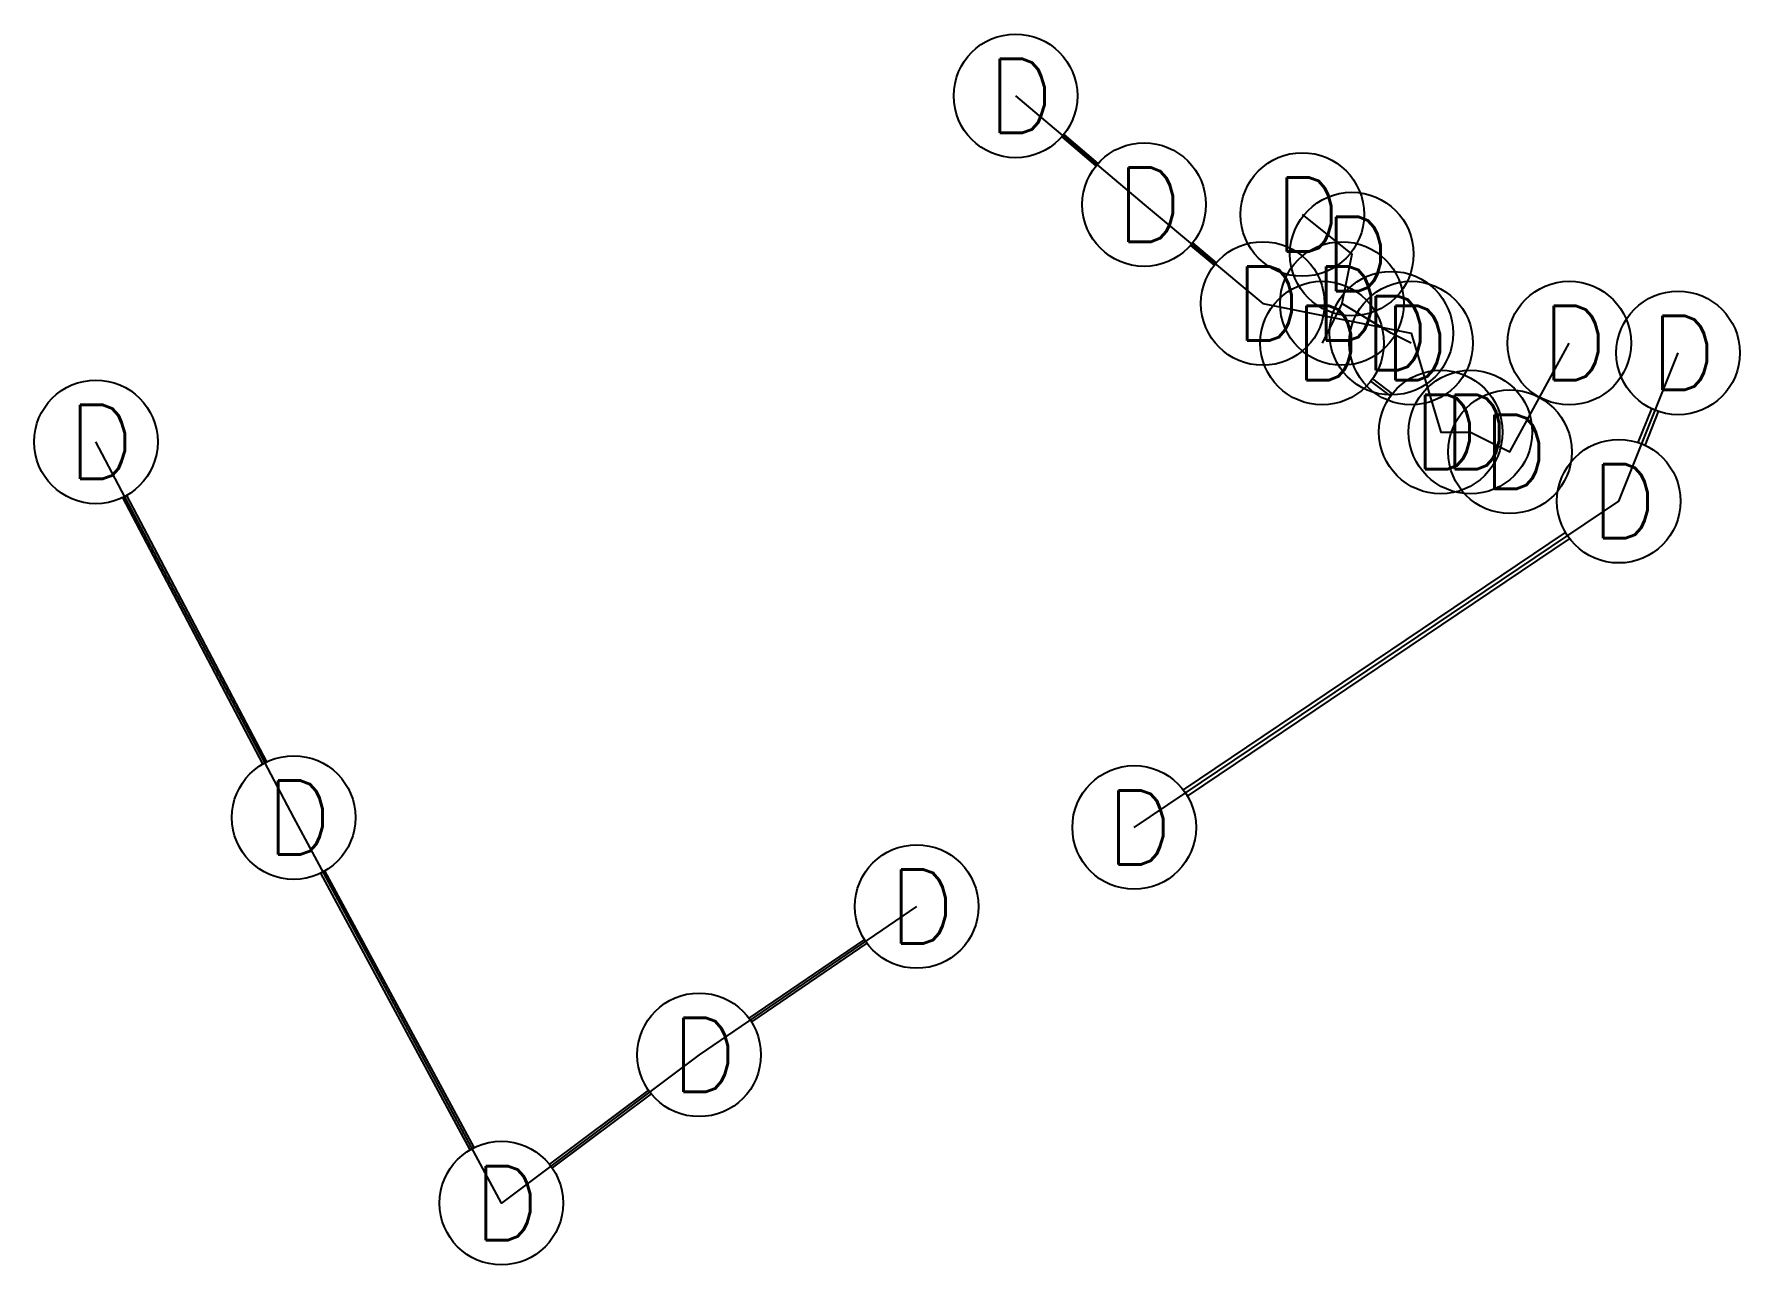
# Model space of a CAD drawing. Header units: metres. Extents: x 0 to 837254, y 0 to 818380.
# Drawn here: x 837081.7 to 837254.2, y 818255.8 to 818380.2 of the extents above; entities outside this region: 21.
import ezdxf
from ezdxf.enums import TextEntityAlignment as Align

# ---------------------------------------------------------------- set-up
doc = ezdxf.new("R2010")
doc.units = ezdxf.units.M
doc.styles.add('SHR', font='SIMPLEX', dxfattribs={"height": 0.75})

# ---------------------------------------------------------------- blocks, each defined once
blk = doc.blocks.new('Storm Manhole')
at = {"color": 0, "linetype": 'ByBlock', "lineweight": -2}
blk.add_circle((0, 0), 0.0625, dxfattribs=at)
at = {"color": 0, "linetype": 'ByBlock', "lineweight": -2, "style": 'SHR'}
blk.add_text('D', height=0.075, dxfattribs=at).set_placement((0.0051, -0.0375), align=Align.CENTER)

msp = doc.modelspace()

# ---------------------------------------------------------------- linework, layer by layer
at = {"color": 0, "linetype": 'ByBlock', "lineweight": -2, "transparency": 16777216}
for p, q in [((837185.67, 818369.85), (837189.13, 818366.92)), ((837185.87, 818370.08), (837189.33, 818367.15)), ((837198.9, 818359.12), (837201.3, 818357.12)), ((837198.7, 818358.88), (837201.1, 818356.88)), ((837217.09, 818345.37), (837219.09, 818343.87)), ((837216.91, 818345.13), (837218.91, 818343.63)), ((837233.86, 818343.56), (837233.88, 818343.59)), ((837234.12, 818343.41), (837234.14, 818343.44)), ((837243.97, 818338.93), (837245.33, 818342.35)), ((837244.67, 818338.65), (837246.03, 818342.07)), ((837104.89, 818306.42), (837090.71, 818333.37)), ((837105.29, 818306.63), (837091.11, 818333.58)), ((837197.97, 818303.8), (837236.62, 818329.83)), ((837198.38, 818303.17), (837237.03, 818329.2)), ((837125.84, 818267.39), (837110.76, 818295.39)), ((837126.24, 818267.61), (837111.16, 818295.61)), ((837165.71, 818288.67), (837154.03, 818280.7)), ((837165.97, 818288.3), (837154.29, 818280.33)), ((837143.87, 818273.43), (837133.86, 818265.93)), ((837144.14, 818273.07), (837134.13, 818265.57))]:
    msp.add_line(p, q, dxfattribs=at)
for points in [[(837181, 818374, 4.05), (837194, 818363, 4.08), (837206, 818353, 4.07), (837221, 818350, 4.08), (837224, 818340, 3.88), (837227, 818340, 0), (837231, 818338, 0), (837237, 818349, 0)], [(837210, 818362, 4.05), (837215, 818358, 4.07), (837214, 818353, 4.1), (837212, 818349, 4.08)], [(837221, 818349, 4.07), (837219, 818350, 4.09), (837214, 818353, 4.1)], [(837193, 818300, 0), (837242, 818333, 4), (837248, 818348, 4)], [(837171, 818292, 0), (837149, 818277, 0), (837129, 818262, 0), (837108, 818301, 0), (837088, 818339, 0)]]:
    msp.add_polyline3d(points, dxfattribs=at)
msp.add_polyline3d([(0, 0, 0), (0, 0, 0)])
msp.add_polyline3d([(0, 0, 0), (0, 0, 0)])
msp.add_polyline3d([(0, 0, 0), (0, 0, 0)])
msp.add_polyline3d([(0, 0, 0), (0, 0, 0)])
msp.add_polyline3d([(0, 0, 0), (0, 0, 0)])
msp.add_polyline3d([(0, 0, 0), (0, 0, 0)])
msp.add_polyline3d([(0, 0, 0), (0, 0, 0)])
msp.add_polyline3d([(0, 0, 0), (0, 0, 0)])
msp.add_polyline3d([(0, 0, 0), (0, 0, 0)])
msp.add_polyline3d([(0, 0, 0), (0, 0, 0)])
msp.add_polyline3d([(0, 0, 0), (0, 0, 0)])
msp.add_polyline3d([(0, 0, 0), (0, 0, 0)])
msp.add_polyline3d([(0, 0, 0), (0, 0, 0)])
msp.add_polyline3d([(0, 0, 0), (0, 0, 0)])
msp.add_polyline3d([(0, 0, 0), (0, 0, 0)])
msp.add_polyline3d([(0, 0, 0), (0, 0, 0)])
msp.add_polyline3d([(0, 0, 0), (0, 0, 0)])
msp.add_polyline3d([(0, 0, 0), (0, 0, 0)])
msp.add_polyline3d([(0, 0, 0), (0, 0, 0)])
msp.add_polyline3d([(0, 0, 0), (0, 0, 0)])
msp.add_polyline3d([(0, 0, 0), (0, 0, 0)])

# ---------------------------------------------------------------- block references
at = {"color": 0, "linetype": 'ByBlock', "lineweight": -2, "transparency": 16777216, "xscale": 100, "yscale": 100, "zscale": 100}
for p in [(837181, 818374, 4.3), (837194, 818363, 4.33), (837210, 818362, 4.27), (837215, 818358, 4.29), (837206, 818353, 4.32), (837214, 818353, 4.32), (837214, 818353, 4.32), (837219, 818350, 4.31), (837212, 818349, 4.33), (837212, 818349, 4.3), (837221, 818349, 4.29), (837237, 818349, 0.25), (837248, 818348, 4.58), (837088, 818339, 0.36), (837224, 818340, 4.13), (837227, 818340, 0.25), (837231, 818338, 0.25), (837242, 818333, 4.58), (837108, 818301, 0.36), (837193, 818300, 0.58), (837171, 818292, 0.36), (837149, 818277, 0.36), (837129, 818262, 0.36)]:
    msp.add_blockref('Storm Manhole', p, dxfattribs=at)

doc.saveas('drawing.dxf')
